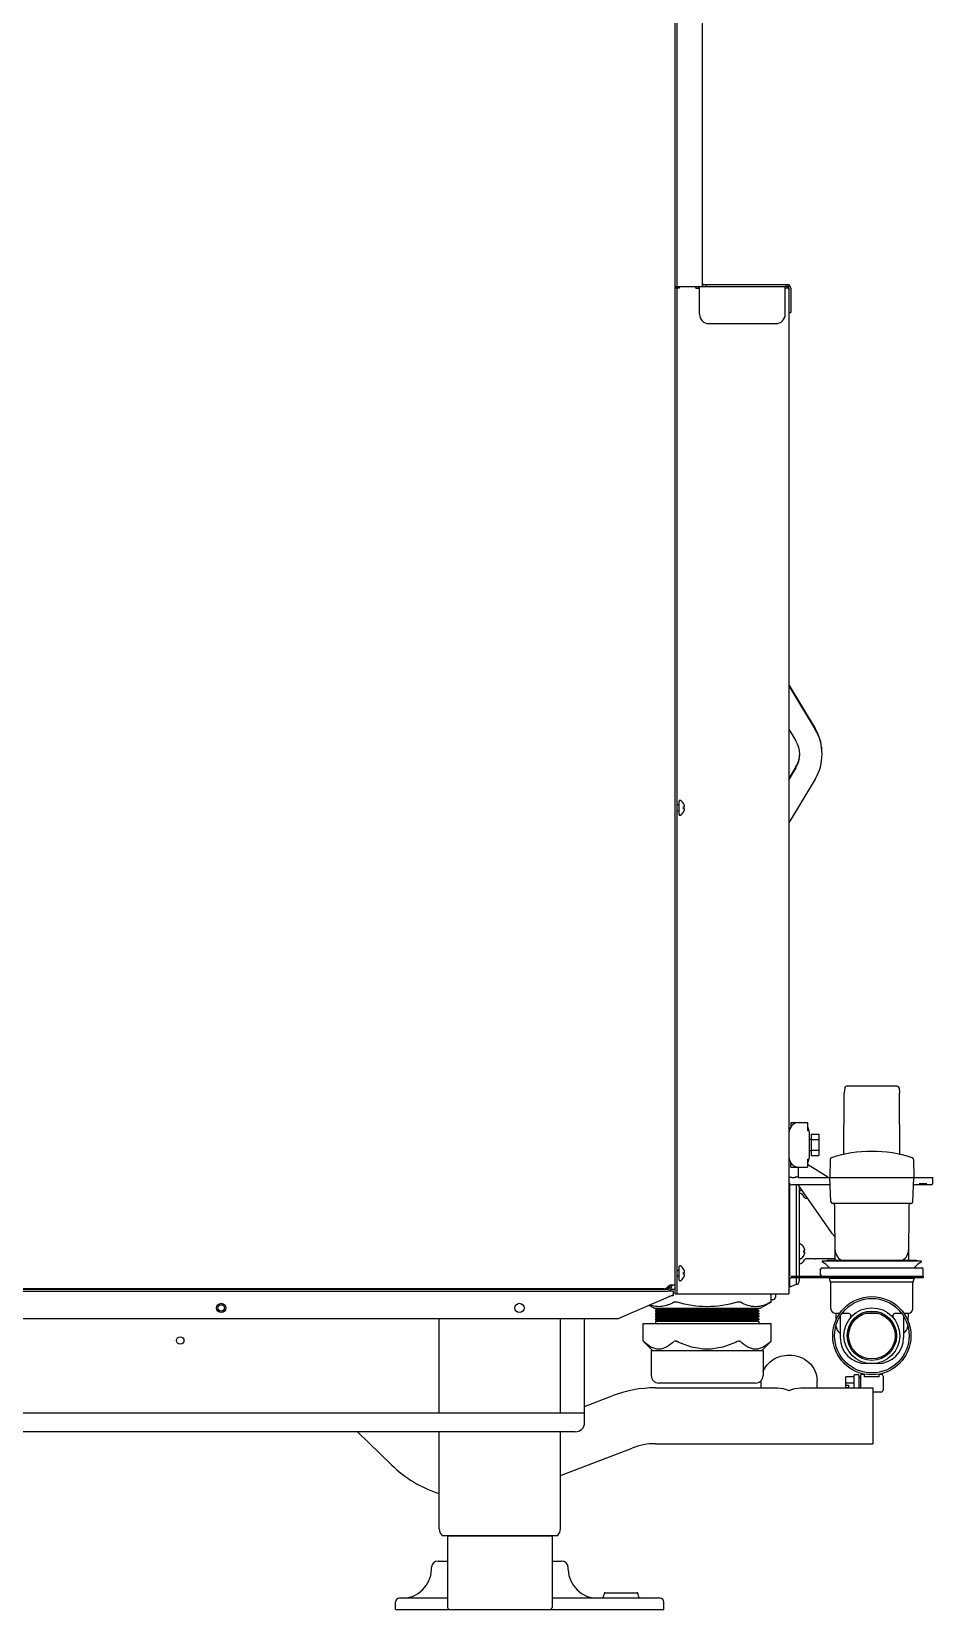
# Model space of a CAD drawing. Header units: millimetres. Extents: x 2482 to 7241, y 2335 to 6851.
# Drawn here: x 4314 to 4798, y 3663 to 4511 of the extents above; entities that cross this region are included whole.
import ezdxf

# ---------------------------------------------------------------- set-up
doc = ezdxf.new("R2010")
doc.units = ezdxf.units.MM
doc.header["$LTSCALE"] = 669.9
doc.layers.get('0').update_dxf_attribs({"linetype": 'CONTINUOUS'})
doc.layers.add('ASSI', color=7, linetype='CONTINUOUS')
doc.layers.add('GEOM', color=7, linetype='CONTINUOUS')

msp = doc.modelspace()

# ---------------------------------------------------------------- linework, layer by layer
at = {"linetype": 'Continuous'}
for p, q in [((4659.85, 3837.47), (4659.85, 5487.87)), ((3899.95, 3834.37), (4655.85, 3834.37)), ((4653.65, 3835.47), (3903.15, 3835.47)), ((4659.85, 3837.47), (4656.85, 3837.47))]:
    msp.add_line(p, q, dxfattribs=at)
at = {"color": 7, "linetype": 'Continuous'}
for p, q in [((4664.3, 4096.17), (4664.33, 4096.17)), ((4664.3, 4094.37), (4664.85, 4094.37)), ((4664.85, 4093.37), (4664.3, 4093.37)), ((4664.85, 4094.44), (4664.86, 4094.46)), ((4664.85, 4093.3), (4664.85, 4093.37)), ((4664.33, 4091.57), (4664.3, 4091.57)), ((4721.85, 3924.87), (4730.85, 3924.87)), ((4721.85, 3924.87), (4721.85, 3922.53)), ((4730.85, 3924.87), (4730.85, 3920.6)), ((4730.85, 3920.6), (4731.66, 3920.81)), ((4731.85, 3906.37), (4731.85, 3919.37)), ((4732.85, 3918.52), (4736.85, 3918.52)), ((4732.85, 3918.52), (4732.85, 3907.22)), ((4732.85, 3915.69), (4736.85, 3915.69)), ((4736.85, 3918.52), (4736.85, 3907.22)), ((4732.85, 3910.04), (4736.85, 3910.04)), ((4732.85, 3907.22), (4736.85, 3907.22)), ((4721.85, 3900.87), (4721.85, 3903.21)), ((4721.85, 3900.87), (4730.85, 3900.87)), ((4730.85, 3905.14), (4731.66, 3904.92)), ((4730.85, 3905.14), (4730.85, 3900.87)), ((4728.8, 3857.92), (4728.83, 3857.92)), ((4728.8, 3856.12), (4729.35, 3856.12)), ((4729.35, 3856.55), (4729.35, 3856.62)), ((4729.35, 3855.12), (4728.8, 3855.12)), ((4728.83, 3853.32), (4728.8, 3853.32)), ((4729.35, 3854.69), (4729.36, 3854.71)), ((4664.3, 3846.17), (4664.33, 3846.17)), ((4664.3, 3844.37), (4664.85, 3844.37)), ((4664.85, 3843.37), (4664.3, 3843.37)), ((4664.33, 3841.57), (4664.3, 3841.57)), ((4664.85, 3844.44), (4664.86, 3844.46)), ((4664.85, 3843.3), (4664.85, 3843.37)), ((3899.95, 3835.37), (4655.85, 3835.37)), ((4611.2, 3763.77), (4611.2, 3819.37)), ((4755.85, 3788.33), (4751.35, 3788.33)), ((4751.35, 3782.37), (4751.35, 3788.33)), ((4755.85, 3782.37), (4755.85, 3789.12)), ((4758.1, 3789.37), (4756.1, 3789.37)), ((4758.35, 3789.12), (4758.35, 3782.37)), ((4759.35, 3787.87), (4758.35, 3787.87)), ((4759.35, 3782.37), (4759.35, 3789.37)), ((4761.35, 3789.62), (4759.6, 3789.62)), ((4761.35, 3788.37), (4761.35, 3789.75)), ((4769.35, 3788.37), (4761.35, 3788.37)), ((4769.35, 3788.37), (4769.35, 3789.75)), ((4770.35, 3789.62), (4769.35, 3789.62)), ((4771.35, 3788.62), (4771.35, 3781.12)), ((4755.85, 3784.87), (4751.35, 3784.87)), ((4751.35, 3783.74), (4752.75, 3783.74)), ((4751.35, 3782.53), (4752.75, 3782.53)), ((4752.75, 3783.74), (4752.75, 3782.53)), ((4770.35, 3780.12), (4765.95, 3780.12)), ((4611.2, 3768.77), (3896.2, 3768.77)), ((4606.2, 3758.77), (3971.2, 3758.77))]:
    msp.add_line(p, q, dxfattribs=at)
for centre, radius in [((4765.35, 3810.37), 21), ((4765.35, 3810.37), 20), ((4416.2, 3825.27), 1.75), ((4394.2, 3807.78), 2)]:
    msp.add_circle(centre, radius, dxfattribs=at)
for centre, radius, start, end in [((4660.24, 4093.68), 4.75, 28.9687, 31.53408), ((4660.54, 4093.87), 3.79, 5.07778, 7.59878), ((4660.54, 4093.87), 3.79, 352.40122, 354.92222), ((4660.55, 4093.87), 3.78, 2.54273, 5.07721), ((4660.55, 4093.87), 3.78, 354.92279, 357.45727), ((4660.56, 4093.87), 3.77, 0.00038, 2.5421), ((4660.56, 4093.87), 3.77, 357.4579, 359.99962), ((4660.25, 4093.68), 4.75, 28.00738, 28.96837), ((4660.25, 4093.68), 4.75, 26.68125, 28.00741), ((4660.25, 4093.69), 4.74, 25.54022, 26.6812), ((4660.26, 4093.69), 4.74, 24.57218, 25.5402), ((4660.26, 4093.69), 4.73, 23.31747, 24.5722), ((4660.27, 4093.69), 4.73, 22.54738, 23.31738), ((4660.27, 4093.69), 4.72, 21.00254, 22.54756), ((4660.28, 4093.7), 4.72, 20.5181, 21.00226), ((4660.29, 4093.7), 4.7, 18.46559, 20.51874), ((4660.31, 4093.71), 4.68, 17.37727, 18.46505), ((4660.32, 4093.71), 4.67, 16.39488, 17.37721), ((4660.35, 4093.72), 4.64, 14.31758, 16.39637), ((4660.35, 4094.01), 4.64, 343.60363, 345.68242), ((4662.86, 4094.61), 2.01, 5.14015, 7.27441), ((4662.86, 4094.62), 2.01, 352.72591, 354.7415), ((4662.88, 4093.12), 1.98, 4.60089, 5.25577), ((4662.86, 4093.12), 2.01, 352.72561, 354.85983), ((4662.88, 4094.62), 1.98, 4.28564, 5.13722), ((4662.89, 4094.62), 1.97, 3.02327, 4.28605), ((4662.9, 4094.62), 1.96, 1.9964, 3.02281), ((4662.91, 4094.62), 1.95, 0.92609, 1.9964), ((4662.91, 4094.62), 1.95, 358.84585, 0.92584), ((4662.91, 4094.62), 1.96, 357.62334, 358.84551), ((4662.9, 4094.62), 1.96, 356.78408, 357.62353), ((4662.89, 4094.62), 1.97, 355.39839, 356.78335), ((4662.89, 4093.12), 1.97, 3.21662, 4.60163), ((4662.9, 4093.12), 1.96, 2.37651, 3.21588), ((4662.91, 4093.12), 1.95, 1.15443, 2.37672), ((4662.91, 4093.12), 1.95, 359.07408, 1.15408), ((4662.91, 4093.12), 1.95, 358.00368, 359.07383), ((4662.9, 4093.12), 1.96, 356.97713, 358.00368), ((4662.89, 4093.12), 1.97, 355.71401, 356.97666), ((4662.88, 4093.12), 1.98, 354.86273, 355.7144), ((4660.24, 4094.05), 4.75, 328.46592, 331.0313), ((4660.25, 4094.05), 4.75, 331.03163, 331.99262), ((4660.25, 4094.05), 4.75, 331.99259, 333.31875), ((4660.25, 4094.05), 4.74, 333.3188, 334.45978), ((4660.26, 4094.05), 4.74, 334.45979, 335.42782), ((4660.26, 4094.05), 4.73, 335.4278, 336.68253), ((4660.27, 4094.04), 4.73, 336.68262, 337.45262), ((4660.27, 4094.04), 4.72, 337.45244, 338.99746), ((4660.28, 4094.04), 4.72, 338.99774, 339.4819), ((4660.29, 4094.03), 4.7, 339.48126, 341.53441), ((4660.31, 4094.03), 4.68, 341.53495, 342.62273), ((4660.32, 4094.02), 4.67, 342.62279, 343.60512), ((4726.35, 3919.37), 5.5, 90, 180), ((4726.35, 3919.37), 5.5, 0, 35.0968), ((4726.35, 3906.37), 5.5, 180, 270), ((4726.35, 3906.37), 5.5, 324.9032, 360), ((4724.73, 3892.57), 4.8, 300.30118, 307.75787), ((4724.73, 3855.42), 4.8, 31.37271, 59.69882), ((4724.74, 3855.43), 4.75, 28.9687, 31.53408), ((4725.04, 3855.62), 3.79, 2.54888, 7.59936), ((4725.06, 3855.62), 3.77, 357.45593, 2.54394), ((4724.75, 3855.43), 4.75, 28.00738, 28.96837), ((4724.75, 3855.43), 4.75, 26.68125, 28.00741), ((4724.75, 3855.44), 4.74, 25.54022, 26.6812), ((4724.76, 3855.44), 4.74, 24.57218, 25.5402), ((4724.76, 3855.44), 4.73, 23.31746, 24.5722), ((4724.77, 3855.44), 4.73, 22.54738, 23.31738), ((4724.77, 3855.44), 4.72, 21.00254, 22.54756), ((4724.78, 3855.45), 4.72, 20.5181, 21.00226), ((4724.79, 3855.45), 4.7, 18.46559, 20.51874), ((4724.81, 3855.46), 4.68, 17.37727, 18.46505), ((4724.82, 3855.46), 4.67, 16.39488, 17.37721), ((4724.85, 3855.47), 4.64, 14.31758, 16.39637), ((4727.38, 3856.37), 1.98, 4.60089, 5.25577), ((4727.36, 3856.37), 2.01, 352.72561, 354.85983), ((4727.39, 3856.37), 1.97, 3.21662, 4.60163), ((4727.4, 3856.37), 1.96, 2.37651, 3.21588), ((4727.41, 3856.37), 1.95, 1.15443, 2.37672), ((4727.41, 3856.37), 1.95, 359.07408, 1.15408), ((4727.41, 3856.37), 1.95, 358.00368, 359.07383), ((4727.4, 3856.37), 1.96, 356.97713, 358.00368), ((4727.39, 3856.37), 1.97, 355.71401, 356.97666), ((4727.38, 3856.37), 1.98, 354.86273, 355.7144), ((4724.73, 3855.82), 4.8, 300.30118, 328.62729), ((4725.04, 3855.62), 3.79, 352.40064, 357.45099), ((4724.74, 3855.8), 4.75, 328.46592, 331.0313), ((4724.75, 3855.8), 4.75, 331.03163, 331.99262), ((4724.75, 3855.8), 4.75, 331.99259, 333.31875), ((4724.75, 3855.8), 4.74, 333.3188, 334.45978), ((4724.76, 3855.8), 4.74, 334.45979, 335.42782), ((4724.76, 3855.8), 4.73, 335.4278, 336.68253), ((4724.77, 3855.79), 4.73, 336.68262, 337.45262), ((4724.77, 3855.79), 4.72, 337.45244, 338.99746), ((4724.78, 3855.79), 4.72, 338.99774, 339.4819), ((4724.79, 3855.78), 4.7, 339.48126, 341.53441), ((4724.81, 3855.78), 4.68, 341.53495, 342.62273), ((4724.82, 3855.77), 4.67, 342.62279, 343.60512), ((4724.85, 3855.76), 4.64, 343.60363, 345.68242), ((4727.36, 3854.86), 2.01, 5.14015, 7.27441), ((4727.36, 3854.87), 2.01, 352.72591, 354.7415), ((4727.38, 3854.87), 1.98, 4.28564, 5.13722), ((4727.39, 3854.87), 1.97, 3.02327, 4.28605), ((4727.4, 3854.87), 1.96, 1.9964, 3.02281), ((4727.41, 3854.87), 1.95, 0.92609, 1.9964), ((4727.41, 3854.87), 1.95, 358.84585, 0.92584), ((4727.41, 3854.87), 1.96, 357.62334, 358.84551), ((4727.4, 3854.87), 1.96, 356.78408, 357.62353), ((4727.39, 3854.87), 1.97, 355.39839, 356.78335), ((4660.24, 3843.68), 4.75, 28.9687, 31.53408), ((4660.54, 3843.87), 3.79, 5.07778, 7.59878), ((4660.54, 3843.87), 3.79, 352.40122, 354.92222), ((4660.24, 3844.05), 4.75, 328.46592, 331.0313), ((4660.55, 3843.87), 3.78, 2.54273, 5.07721), ((4660.55, 3843.87), 3.78, 354.92279, 357.45727), ((4660.56, 3843.87), 3.77, 357.4579, 2.5421), ((4660.25, 3843.68), 4.75, 28.00738, 28.96837), ((4660.25, 3844.05), 4.75, 331.03163, 331.99262), ((4660.25, 3843.68), 4.75, 26.68125, 28.00741), ((4660.25, 3844.05), 4.75, 331.99259, 333.31875), ((4660.25, 3843.69), 4.74, 25.54022, 26.6812), ((4660.25, 3844.05), 4.74, 333.3188, 334.45978), ((4660.26, 3843.69), 4.74, 24.57218, 25.5402), ((4660.26, 3844.05), 4.74, 334.45979, 335.42782), ((4660.26, 3843.69), 4.73, 23.31747, 24.5722), ((4660.26, 3844.05), 4.73, 335.4278, 336.68253), ((4660.27, 3843.69), 4.73, 22.54738, 23.31738), ((4660.27, 3844.04), 4.73, 336.68262, 337.45262), ((4660.27, 3843.69), 4.72, 21.00254, 22.54756), ((4660.27, 3844.04), 4.72, 337.45244, 338.99746), ((4660.28, 3843.7), 4.72, 20.5181, 21.00226), ((4660.28, 3844.04), 4.72, 338.99774, 339.4819), ((4660.29, 3843.7), 4.7, 18.46559, 20.51874), ((4660.29, 3844.03), 4.7, 339.48126, 341.53441), ((4660.31, 3843.71), 4.68, 17.37727, 18.46505), ((4660.31, 3844.03), 4.68, 341.53495, 342.62273), ((4660.32, 3843.71), 4.67, 16.39488, 17.37721), ((4660.32, 3844.02), 4.67, 342.62279, 343.60512), ((4660.35, 3843.72), 4.64, 14.31758, 16.39637), ((4660.35, 3844.01), 4.64, 343.60363, 345.68242), ((4662.86, 3844.61), 2.01, 5.14015, 7.27441), ((4662.86, 3844.62), 2.01, 352.72591, 354.7415), ((4662.88, 3843.12), 1.98, 4.60089, 5.25577), ((4662.86, 3843.12), 2.01, 352.72561, 354.85983), ((4662.88, 3844.62), 1.98, 4.28564, 5.13722), ((4662.89, 3844.62), 1.97, 3.02327, 4.28605), ((4662.9, 3844.62), 1.96, 1.9964, 3.02281), ((4662.91, 3844.62), 1.95, 0.92609, 1.9964), ((4662.91, 3844.62), 1.95, 358.84585, 0.92584), ((4662.91, 3844.62), 1.96, 357.62334, 358.84551), ((4662.9, 3844.62), 1.96, 356.78408, 357.62353), ((4662.89, 3844.62), 1.97, 355.39839, 356.78335), ((4662.89, 3843.12), 1.97, 3.21662, 4.60163), ((4662.9, 3843.12), 1.96, 2.37651, 3.21588), ((4662.91, 3843.12), 1.95, 1.15443, 2.37672), ((4662.91, 3843.12), 1.95, 359.07408, 1.15408), ((4662.91, 3843.12), 1.95, 358.00368, 359.07383), ((4662.9, 3843.12), 1.96, 356.97713, 358.00368), ((4662.89, 3843.12), 1.97, 355.71401, 356.97666), ((4662.88, 3843.12), 1.98, 354.86273, 355.7144), ((4756.1, 3789.12), 0.25, 90, 180), ((4758.1, 3789.12), 0.25, 0, 90), ((4759.6, 3789.37), 0.25, 90, 180), ((4770.35, 3788.62), 1, 0, 90), ((4770.35, 3781.12), 1, 270, 360), ((4606.2, 3763.77), 5, 270, 360)]:
    msp.add_arc(centre, radius, start, end, dxfattribs=at)
at = {"linetype": 'Continuous'}
msp.add_open_spline([(4653.65, 3835.47), (4654.22, 3835.47), (4655.11, 3835.88), (4656.08, 3836.71), (4656.59, 3837.21), (4656.85, 3837.47)], degree=3, knots=[0, 0, 0, 0, 0.443608, 0.71177, 1, 1, 1, 1], dxfattribs=at)
at = {"layer": 'ASSI', "color": 7, "linetype": 'Continuous'}
for p, q in [((4661.25, 4095.47), (4660.94, 4095.47)), ((4661.85, 4090.27), (4661.85, 4097.47)), ((4662.45, 4097.87), (4662.25, 4097.87)), ((4661.25, 4092.27), (4660.94, 4092.27)), ((4662.45, 4089.87), (4662.25, 4089.87)), ((4731.85, 3915.87), (4732.85, 3915.87)), ((4731.85, 3909.87), (4732.85, 3909.87)), ((4726.95, 3888.37), (4726.75, 3888.37)), ((4726.95, 3859.62), (4726.75, 3859.62)), ((4661.85, 3840.27), (4661.85, 3847.47)), ((4662.45, 3847.87), (4662.25, 3847.87)), ((4726.95, 3851.62), (4726.75, 3851.62)), ((4789.35, 3850.67), (4741.35, 3850.67)), ((4661.25, 3845.47), (4660.94, 3845.47)), ((4661.25, 3842.27), (4660.94, 3842.27)), ((4662.45, 3839.87), (4662.25, 3839.87)), ((4743.35, 3824.87), (4743.35, 3839.12)), ((4787.35, 3824.87), (4787.35, 3839.12)), ((4516.2, 3835.37), (4516.2, 3835.47)), ((4529.2, 3835.37), (4529.2, 3835.47)), ((4602.2, 3835.37), (4602.2, 3835.47)), ((4615.2, 3835.37), (4615.2, 3835.47)), ((4713.6, 3832.87), (4713.6, 3831.12)), ((4649.2, 3822.47), (4649.2, 3821.97)), ((4704.7, 3823.97), (4704.7, 3823.47)), ((4704.7, 3822.47), (4704.7, 3821.97)), ((4533.2, 3768.77), (4533.2, 3819.37)), ((4598.2, 3768.77), (4598.2, 3819.37)), ((4649.2, 3820.97), (4649.2, 3820.47)), ((4649.2, 3819.47), (4649.2, 3818.97)), ((4649.2, 3817.97), (4649.2, 3816.87)), ((4704.7, 3820.97), (4704.7, 3820.47)), ((4704.7, 3819.47), (4704.7, 3818.97)), ((4704.7, 3817.97), (4704.7, 3816.87)), ((4748.35, 3820.87), (4748.35, 3809.37)), ((4782.35, 3820.87), (4782.35, 3809.37)), ((4705.95, 3782.37), (4705.95, 3786.39)), ((4735.95, 3782.37), (4735.95, 3786.39)), ((4533.2, 3706.66), (4533.2, 3758.77)), ((4598.2, 3706.66), (4598.2, 3758.77)), ((4534.67, 3703.12), (4596.74, 3703.12)), ((4537.7, 3702.87), (4593.7, 3702.87)), ((4537.7, 3702.87), (4537.7, 3664.37)), ((4593.7, 3702.87), (4593.7, 3664.37))]:
    msp.add_line(p, q, dxfattribs=at)
at = {"layer": 'ASSI', "linetype": 'Continuous'}
for p, q in [((4724.77, 3891.37), (4724.77, 3842.37)), ((4726.35, 3890.65), (4726.35, 3842.37)), ((4724.77, 3841.37), (4724.77, 3837.78)), ((4726.35, 3841.37), (4726.35, 3839.57)), ((4724.77, 3837.78), (4721.35, 3836.48))]:
    msp.add_line(p, q, dxfattribs=at)
for centre in [(4416.2, 3825.27), (4576.2, 3825.27)]:
    msp.add_circle(centre, 2.5, dxfattribs=at)
at = {"layer": 'ASSI', "color": 7, "linetype": 'Continuous'}
for centre, radius, start, end in [((4662.25, 4097.47), 0.4, 90, 180), ((4662.45, 4097.47), 0.4, 59.69882, 90), ((4660.23, 4093.67), 4.8, 31.45793, 59.69882), ((4662.25, 4090.27), 0.4, 180, 270), ((4662.45, 4090.27), 0.4, 270, 300.30118), ((4660.23, 4094.07), 4.8, 300.30118, 328.54207), ((4726.75, 3888.77), 0.4, 180, 270), ((4725.35, 3882.87), 4.25, 23.95008, 76.3373), ((4726.95, 3888.77), 0.4, 270, 300.30118), ((4724.73, 3892.57), 4.8, 300.30118, 307.74497), ((4726.75, 3859.22), 0.4, 90, 180), ((4726.95, 3859.22), 0.4, 59.69882, 90), ((4724.73, 3855.42), 4.8, 31.37271, 59.69882), ((4662.25, 3847.47), 0.4, 90, 180), ((4662.45, 3847.47), 0.4, 59.69882, 90), ((4660.23, 3843.67), 4.8, 31.45793, 59.69882), ((4726.75, 3852.02), 0.4, 180, 270), ((4725.35, 3852.87), 4.25, 283.6627, 336.04992), ((4726.95, 3852.02), 0.4, 270, 300.30118), ((4724.73, 3855.82), 4.8, 300.30118, 328.62729), ((4734.35, 3853.67), 2.05, 270, 298.1947), ((4741.35, 3849.58), 1.09, 90, 133.60282), ((4789.35, 3849.58), 1.09, 46.39718, 90), ((4662.25, 3840.27), 0.4, 180, 270), ((4662.45, 3840.27), 0.4, 270, 300.30118), ((4660.23, 3844.07), 4.8, 300.30118, 328.54207), ((4538.2, 3706.66), 5, 180, 225), ((4593.2, 3706.66), 5, 315, 360)]:
    msp.add_arc(centre, radius, start, end, dxfattribs=at)
at = {"layer": 'ASSI', "linetype": 'Continuous'}
msp.add_arc((4724.55, 3839.57), 1.8, 276.99433, 360, dxfattribs=at)
at = {"layer": 'ASSI', "color": 7, "linetype": 'Continuous'}
for points, knots in [([(4706.88, 3791.08), (4707.94, 3793.7), (4712.04, 3798.39), (4717.98, 3799.98), (4720.95, 3799.98)], [0, 0, 0, 0, 0.487185, 1, 1, 1, 1]), ([(4720.95, 3799.98), (4724.73, 3799.98), (4732.39, 3797.4), (4735.95, 3789.91), (4735.95, 3786.39)], [0, 0, 0, 0, 0.517348, 1, 1, 1, 1])]:
    msp.add_open_spline(points, degree=3, knots=knots, dxfattribs=at)
for points in [[(4714.59, 3782.37), (4716.76, 3782.37), (4718.95, 3781.8), (4720.95, 3780.96)], [(4720.95, 3780.96), (4722.95, 3781.8), (4725.14, 3782.37), (4727.31, 3782.37)]]:
    msp.add_open_spline(points, degree=3, dxfattribs=at)
at = {"layer": 'GEOM', "linetype": 'Continuous'}
for p, q in [((4660.85, 3832.87), (4660.85, 5484.69)), ((4674.35, 5484.49), (4674.35, 4373.87)), ((4660.85, 4373.87), (4718.85, 4373.87)), ((4661.85, 4372.87), (4660.99, 4372.87)), ((4661.85, 4373.87), (4661.85, 4372.87)), ((4670.85, 4372.87), (4670.85, 4373.87)), ((4670.85, 4372.87), (4672.85, 4372.87)), ((4672.85, 4358.87), (4672.85, 4373.87)), ((4675.35, 4374.87), (4720.85, 4374.87)), ((4718.85, 4358.87), (4718.85, 4373.87)), ((4720.85, 4372.87), (4718.85, 4372.87)), ((4720.85, 4372.87), (4720.85, 3832.87)), ((4721.85, 4372.87), (4721.85, 4359.87)), ((4677.85, 4353.87), (4713.85, 4353.87)), ((4721.35, 3842.5), (4721.35, 3891.77)), ((4721.35, 3836.48), (4721.35, 3841.43)), ((4792.85, 3841.37), (4721.85, 3841.37)), ((4624.95, 3835.47), (4624.95, 3835.37)), ((4628.8, 3819.37), (4658.7, 3832.37)), ((4658.7, 3834.37), (4655.85, 3834.37)), ((4657.58, 3835.37), (4659.85, 3835.37)), ((4657.85, 3837.47), (4657.85, 3836.37)), ((4658.7, 3834.37), (4658.7, 3832.37)), ((4660.85, 3832.87), (4720.85, 3832.87)), ((4628.8, 3819.37), (3928.6, 3819.37))]:
    msp.add_line(p, q, dxfattribs=at)
at = {"layer": 'GEOM', "color": 7, "linetype": 'Continuous'}
for p, q in [((4659.85, 4373.87), (4660.85, 4373.87)), ((4660.85, 4372.87), (4659.85, 4372.87)), ((4676.4, 4374.87), (4676.4, 4373.87)), ((4720.85, 4373.87), (4719.56, 4373.87)), ((4720.85, 4374.87), (4720.85, 4373.87)), ((4720.85, 4359.87), (4721.85, 4359.87)), ((4720.85, 4159.95), (4734.92, 4136.49)), ((4720.85, 4159.45), (4734.92, 4135.99)), ((4720.85, 4136.12), (4724.63, 4129.82)), ((4724.63, 4115.91), (4720.85, 4109.61)), ((4724.63, 4115.41), (4720.85, 4109.11)), ((4734.92, 4109.24), (4720.85, 4085.79)), ((4661.25, 4095.47), (4660.94, 4095.47)), ((4661.25, 4092.27), (4660.94, 4092.27)), ((4750.48, 3939.13), (4750.55, 3940.7)), ((4750.78, 3943.45), (4750.55, 3940.7)), ((4778.93, 3944.37), (4751.77, 3944.37)), ((4779.93, 3943.45), (4780.16, 3940.7)), ((4780.23, 3939.13), (4780.16, 3940.7)), ((4750.34, 3908.15), (4750.48, 3939.13)), ((4780.36, 3908.15), (4780.23, 3939.13)), ((4725.85, 3900.87), (4725.85, 3895.87)), ((4741.73, 3895.44), (4730.85, 3902.24)), ((4743.02, 3905.01), (4742.85, 3895.37)), ((4787.68, 3905.01), (4787.85, 3895.37)), ((4722.35, 3895.37), (4723.75, 3895.37)), ((4742.47, 3891.37), (4722.35, 3891.37)), ((4725.95, 3895.37), (4797.85, 3895.37)), ((4743.7, 3865.88), (4726.3, 3890.73)), ((4743.31, 3882.33), (4742.85, 3895.37)), ((4787.4, 3882.33), (4787.85, 3895.37)), ((4797.35, 3891.37), (4788.67, 3891.37)), ((4794.85, 3891.87), (4790.73, 3891.87)), ((4797.85, 3895.37), (4797.85, 3891.87)), ((4730.93, 3884.12), (4729.97, 3884.12)), ((4744.28, 3881.37), (4744.29, 3881.37)), ((4744.29, 3881.37), (4744.31, 3881.37)), ((4786.4, 3881.37), (4744.31, 3881.37)), ((4786.39, 3881.37), (4786.42, 3881.37)), ((4786.42, 3881.37), (4786.42, 3881.37)), ((4786.42, 3881.37), (4786.42, 3881.37)), ((4745.7, 3850.67), (4745.44, 3880.38)), ((4785.26, 3880.38), (4785, 3850.67)), ((4734.35, 3851.62), (4729.97, 3851.62)), ((4735.32, 3851.87), (4745.31, 3851.87)), ((4791.79, 3850.37), (4738.92, 3850.37)), ((4749.58, 3850.74), (4749.69, 3850.67)), ((4781.01, 3850.67), (4781.13, 3850.74)), ((4661.25, 3845.47), (4660.94, 3845.47)), ((4661.25, 3842.27), (4660.94, 3842.27)), ((4721.85, 3842.37), (4792.85, 3842.37)), ((4737.85, 3843.12), (4737.85, 3846.12)), ((4738.6, 3846.87), (4792.1, 3846.87)), ((4742.6, 3841.37), (4742.6, 3841.12)), ((4788.1, 3841.12), (4742.6, 3841.12)), ((4743.1, 3839.12), (4742.6, 3841.12)), ((4787.6, 3839.12), (4743.1, 3839.12)), ((4787.6, 3839.12), (4788.1, 3841.12)), ((4788.1, 3841.37), (4788.1, 3841.12)), ((4792.85, 3843.12), (4792.85, 3846.12)), ((4792.85, 3842.37), (4792.85, 3841.37)), ((4428.85, 3835.47), (4428.85, 3835.37)), ((4433.05, 3835.47), (4433.05, 3835.37)), ((4640.85, 3835.37), (4640.85, 3835.47)), ((4658.7, 3831.7), (4656.4, 3831.37)), ((4656.75, 3837.37), (4656.85, 3837.37)), ((4656.85, 3837.47), (4656.85, 3836.37)), ((4658.7, 3832.37), (4658.7, 3831.7)), ((4659.85, 3832.87), (4659.85, 3837.47)), ((4659.85, 3832.87), (4660.85, 3832.87)), ((4711.28, 3828.47), (4711.28, 3832.87)), ((4648.62, 3824.97), (4645.66, 3826.7)), ((4705.28, 3824.97), (4648.62, 3824.97)), ((4649.2, 3824.97), (4650.07, 3824.47)), ((4650.07, 3824.47), (4649.2, 3823.97)), ((4704.7, 3823.97), (4649.2, 3823.97)), ((4649.2, 3823.97), (4649.2, 3823.47)), ((4704.7, 3823.47), (4649.2, 3823.47)), ((4649.2, 3823.47), (4650.07, 3822.97)), ((4650.07, 3822.97), (4649.2, 3822.47)), ((4704.7, 3822.47), (4649.2, 3822.47)), ((4649.2, 3822.47), (4649.2, 3821.97)), ((4704.7, 3821.97), (4649.2, 3821.97)), ((4649.2, 3821.97), (4650.07, 3821.47)), ((4650.07, 3824.47), (4703.84, 3824.47)), ((4650.07, 3822.97), (4703.84, 3822.97)), ((4704.7, 3824.97), (4703.84, 3824.47)), ((4703.84, 3824.47), (4704.7, 3823.97)), ((4704.7, 3823.47), (4703.84, 3822.97)), ((4703.84, 3822.97), (4704.7, 3822.47)), ((4704.7, 3821.97), (4703.84, 3821.47)), ((4704.7, 3823.97), (4704.7, 3823.47)), ((4704.7, 3822.47), (4704.7, 3821.97)), ((4711.28, 3828.47), (4705.28, 3824.97)), ((4711.02, 3828.32), (4711.28, 3828.47)), ((4712.1, 3829.62), (4711.28, 3829.62)), ((4748.12, 3822.37), (4745.85, 3822.37)), ((4745.95, 3822.37), (4745.98, 3818.41)), ((4752.62, 3822.37), (4749.39, 3822.37)), ((4768.75, 3822.37), (4761.95, 3822.37)), ((4781.31, 3822.37), (4778.08, 3822.37)), ((4784.85, 3822.37), (4782.58, 3822.37)), ((4784.75, 3822.37), (4784.72, 3818.41)), ((4642.62, 3816.87), (4711.28, 3816.87)), ((4642.62, 3807.47), (4642.62, 3816.87)), ((4650.07, 3821.47), (4649.2, 3820.97)), ((4704.7, 3820.97), (4649.2, 3820.97)), ((4649.2, 3820.97), (4649.2, 3820.47)), ((4704.7, 3820.47), (4649.2, 3820.47)), ((4649.2, 3820.47), (4650.07, 3819.97)), ((4650.07, 3819.97), (4649.2, 3819.47)), ((4704.7, 3819.47), (4649.2, 3819.47)), ((4649.2, 3819.47), (4649.2, 3818.97)), ((4704.7, 3818.97), (4649.2, 3818.97)), ((4649.2, 3818.97), (4650.07, 3818.47)), ((4650.07, 3818.47), (4649.2, 3817.97)), ((4704.7, 3817.97), (4649.2, 3817.97)), ((4649.2, 3817.97), (4649.2, 3816.87)), ((4650.07, 3821.47), (4703.84, 3821.47)), ((4650.07, 3819.97), (4703.84, 3819.97)), ((4650.07, 3818.47), (4703.84, 3818.47)), ((4703.84, 3821.47), (4704.7, 3820.97)), ((4704.7, 3820.47), (4703.84, 3819.97)), ((4703.84, 3819.97), (4704.7, 3819.47)), ((4704.7, 3818.97), (4703.84, 3818.47)), ((4703.84, 3818.47), (4704.7, 3817.97)), ((4704.7, 3820.97), (4704.7, 3820.47)), ((4704.7, 3819.47), (4704.7, 3818.97)), ((4704.7, 3817.97), (4704.7, 3816.87)), ((4711.28, 3807.47), (4711.28, 3816.87)), ((4642.62, 3807.47), (4642.89, 3807.21)), ((4642.88, 3807.21), (4647.62, 3802.47)), ((4711.28, 3807.47), (4706.28, 3802.47)), ((4711.02, 3807.21), (4711.28, 3807.47)), ((4646.95, 3802.47), (4706.95, 3802.47)), ((4646.95, 3802.47), (4646.95, 3788.97)), ((4706.95, 3802.47), (4706.95, 3788.97)), ((4768.35, 3795.37), (4762.35, 3795.37)), ((4649.22, 3782.37), (4714.63, 3782.37)), ((4702.95, 3784.97), (4650.95, 3784.97)), ((4727.27, 3782.37), (4765.95, 3782.37)), ((4765.95, 3782.37), (4765.95, 3752.37)), ((4611.2, 3772.4), (4625.93, 3778.05)), ((4489.37, 3758.77), (4507.54, 3741.03)), ((4598.2, 3735.28), (4636.68, 3750.04)), ((4649.22, 3752.37), (4765.95, 3752.37)), ((4532.58, 3689.37), (4537.7, 3689.37)), ((4593.7, 3689.37), (4598.83, 3689.37)), ((4529.04, 3684.81), (4529.08, 3685.99)), ((4602.36, 3684.81), (4602.32, 3685.99)), ((4537.7, 3669.37), (4511.7, 3669.37)), ((4651.7, 3669.37), (4593.7, 3669.37)), ((4621.7, 3671.87), (4621.7, 3671.37)), ((4622.2, 3672.37), (4639.2, 3672.37)), ((4639.7, 3671.87), (4639.7, 3671.37)), ((4509.7, 3663.37), (4509.7, 3667.37)), ((4509.7, 3663.37), (4653.7, 3663.37)), ((4653.7, 3663.37), (4653.7, 3667.37))]:
    msp.add_line(p, q, dxfattribs=at)
for points in [[(4750.34, 3908.14), (4750.33, 3908.04), (4750.26, 3907.87), (4750.13, 3907.73), (4749.95, 3907.65)], [(4780.75, 3907.65), (4780.58, 3907.73), (4780.44, 3907.87), (4780.37, 3908.04), (4780.36, 3908.14)]]:
    msp.add_lwpolyline(points, dxfattribs=at)
for radius in [15, 13.25, 12.5]:
    msp.add_circle((4765.35, 3810.37), radius, dxfattribs=at)
for centre, radius, start, end in [((4673.85, 4374.87), 2, 213.48312, 239.543), ((4675.35, 4375.87), 2, 240, 270), ((4719.85, 4372.87), 1, 0, 67.18455), ((4712.63, 4123.12), 26, 3.32046, 30.96376), ((4712.63, 4122.62), 26, 329.03624, 30.96376), ((4712.63, 4122.62), 14, 329.03624, 30.96376), ((4712.63, 4123.12), 14, 329.03624, 358.97131), ((4661.25, 4096.07), 0.6, 270, 360), ((4661.25, 4091.67), 0.6, 0, 90), ((4751.77, 3943.37), 1, 89.99998, 175.23639), ((4778.93, 3943.37), 1, 4.76361, 90.00002), ((4765.35, 3839.37), 70, 71.99148, 108.00853), ((4744.02, 3904.99), 1, 108.00862, 179.00035), ((4786.68, 3904.99), 1, 1.0042, 71.99286), ((4722.35, 3892.87), 1.5, 180, 270), ((4725.07, 3889.87), 1.5, 34.99211, 87.25703), ((4726.35, 3895.87), 0.5, 180, 247.3209), ((4741.99, 3895.87), 0.5, 237.99572, 254.4679), ((4742.47, 3889.87), 1.5, 69.59402, 89.99616), ((4788.67, 3888.37), 3, 90, 108.65616), ((4797.35, 3891.87), 0.5, 270, 360), ((4729.97, 3884.92), 0.8, 203.95008, 270), ((4744.31, 3882.37), 1, 182.00272, 270.00009), ((4744.44, 3880.37), 1, 0.5, 90), ((4786.26, 3880.37), 1, 90, 179.5), ((4786.4, 3882.37), 1, 270, 358.00016), ((4751.65, 3856.37), 6, 180.5, 252.80924), ((4779.05, 3856.37), 6, 287.19076, 359.5), ((4729.97, 3850.82), 0.8, 90, 156.04992), ((4738.92, 3850.12), 0.25, 90, 246.37069), ((4735.61, 3842.56), 8, 36.14362, 66.37069), ((4742.88, 3847.87), 1, 216.14362, 270), ((4744.2, 3850.87), 1.5, 0.50001, 41.89043), ((4787.82, 3847.87), 1, 270, 323.85638), ((4795.09, 3842.56), 8, 113.62931, 143.85638), ((4791.79, 3850.12), 0.25, 293.62931, 90), ((4661.25, 3846.07), 0.6, 270, 360), ((4661.25, 3841.67), 0.6, 0, 90), ((4721.65, 3838.71), 0.8, 180, 247.65427), ((4738.6, 3846.12), 0.75, 90, 180), ((4738.6, 3843.12), 0.75, 180, 270), ((4792.1, 3846.12), 0.75, 0, 90), ((4792.1, 3843.12), 0.75, 270, 360), ((4654.85, 3837.37), 2, 270, 360), ((4655.85, 3836.37), 1, 270, 360), ((4712.1, 3831.12), 1.5, 270, 360), ((4745.85, 3824.87), 2.5, 180, 270), ((4746.85, 3820.87), 1.5, 47.06362, 90), ((4752.62, 3820.87), 1.5, 320.4788, 90), ((4778.08, 3820.87), 1.5, 90.00278, 219.5212), ((4783.85, 3820.87), 1.5, 90, 132.93638), ((4784.85, 3824.87), 2.5, 270, 360), ((4752, 3816.37), 6, 186.76432, 232.15592), ((4778.7, 3816.37), 6, 307.84408, 353.23567), ((4762.35, 3809.37), 14, 180, 270), ((4768.35, 3809.37), 14, 270, 360), ((4650.95, 3788.97), 4, 180, 270), ((4702.95, 3788.97), 4, 270, 360), ((4649.22, 3717.37), 65, 90, 110.99872), ((4552.95, 3787.53), 35, 235.43869, 235.64831), ((4649.22, 3717.37), 35, 90, 110.99872), ((4552.95, 3787.53), 65, 225.68206, 252.22948), ((4532.58, 3685.87), 3.5, 90, 178), ((4598.83, 3685.87), 3.5, 2, 90), ((4513.05, 3685.37), 16, 270, 358), ((4618.35, 3685.37), 16, 182, 270), ((4511.7, 3667.37), 2, 90, 180), ((4619.7, 3671.37), 2, 270, 360), ((4622.2, 3671.87), 0.5, 90, 180), ((4639.2, 3671.87), 0.5, 0, 90), ((4641.7, 3671.37), 2, 180, 270), ((4651.7, 3667.37), 2, 0, 90), ((4538.7, 3664.37), 1, 180, 270), ((4592.7, 3664.37), 1, 270, 360)]:
    msp.add_arc(centre, radius, start, end, dxfattribs=at)
at = {"layer": 'GEOM', "linetype": 'Continuous'}
for centre, radius, start, end in [((4675.35, 4375.87), 1, 180, 270), ((4718.85, 4371.87), 2, 30.457, 90), ((4719.85, 4372.87), 2, 0, 67.18455), ((4718.85, 4371.87), 2, 0, 11.46283), ((4677.85, 4358.87), 5, 180, 270), ((4713.85, 4358.87), 5, 270, 360), ((4721.85, 3843.37), 2, 240, 270), ((4655.85, 3836.37), 2, 270, 360), ((4718.85, 3834.87), 2, 352.07568, 360)]:
    msp.add_arc(centre, radius, start, end, dxfattribs=at)
at = {"layer": 'GEOM', "color": 7, "linetype": 'Continuous'}
for points, knots in [([(4722.35, 3895.37), (4722.16, 3895.37), (4721.82, 3895.38), (4721.31, 3895.34), (4721.09, 3895.42), (4720.85, 3895.34), (4720.85, 3895.37)], [0, 0, 0, 0, 0.38287, 0.707303, 0.923944, 1, 1, 1, 1]), ([(4725.95, 3895.37), (4725.57, 3895.37), (4724.85, 3895.96), (4724.13, 3895.37), (4723.75, 3895.37)], [0, 0, 0, 0, 0.500548, 1, 1, 1, 1]), ([(4659.05, 3828.32), (4657.06, 3827.22), (4653.82, 3825.9), (4649.28, 3825.91), (4647.11, 3826.47), (4646.06, 3826.85)], [0, 0, 0, 0, 0.507731, 0.751125, 1, 1, 1, 1]), ([(4660.79, 3828.32), (4660.46, 3828.41), (4659.88, 3828.51), (4659.27, 3828.44), (4659.05, 3828.32)], [0, 0, 0, 0, 0.575112, 1, 1, 1, 1]), ([(4693.12, 3828.32), (4687.87, 3826.87), (4676.95, 3825.01), (4666.03, 3826.87), (4660.79, 3828.32)], [0, 0, 0, 0, 0.5, 1, 1, 1, 1]), ([(4694.85, 3828.32), (4694.63, 3828.44), (4694.02, 3828.51), (4693.44, 3828.41), (4693.12, 3828.32)], [0, 0, 0, 0, 0.424888, 1, 1, 1, 1]), ([(4711.02, 3828.32), (4708.56, 3826.96), (4702.93, 3824.92), (4697.31, 3826.96), (4694.85, 3828.32)], [0, 0, 0, 0, 0.5, 1, 1, 1, 1]), ([(4659.05, 3807.21), (4657.87, 3806.09), (4655.48, 3804.11), (4650.97, 3802.68), (4646.47, 3804.11), (4644.08, 3806.09), (4642.89, 3807.21)], [0, 0, 0, 0, 0.266527, 0.5, 0.733473, 1, 1, 1, 1]), ([(4660.79, 3807.21), (4660.62, 3807.29), (4660.09, 3807.5), (4659.35, 3807.5), (4659.05, 3807.21)], [0, 0, 0, 0, 0.30192, 1, 1, 1, 1]), ([(4693.12, 3807.21), (4690.59, 3806.02), (4685.35, 3803.96), (4676.95, 3802.73), (4668.55, 3803.96), (4663.31, 3806.02), (4660.79, 3807.21)], [0, 0, 0, 0, 0.250168, 0.5, 0.749832, 1, 1, 1, 1]), ([(4694.85, 3807.21), (4694.76, 3807.3), (4694.22, 3807.6), (4693.55, 3807.42), (4693.12, 3807.21)], [0, 0, 0, 0, 0.200226, 1, 1, 1, 1]), ([(4711.02, 3807.21), (4709.83, 3806.09), (4707.44, 3804.11), (4702.93, 3802.68), (4698.43, 3804.11), (4696.04, 3806.09), (4694.85, 3807.21)], [0, 0, 0, 0, 0.266527, 0.5, 0.733473, 1, 1, 1, 1])]:
    msp.add_open_spline(points, degree=3, knots=knots, dxfattribs=at)
for points in [[(4723.75, 3895.37), (4724.15, 3895.37), (4724.53, 3895.62), (4724.85, 3895.85)], [(4745.41, 3863.42), (4744.84, 3864.24), (4744.27, 3865.06), (4743.7, 3865.88)], [(4745.41, 3863.42), (4745.52, 3863.27), (4745.62, 3863.05), (4745.53, 3862.89)]]:
    msp.add_open_spline(points, degree=3, dxfattribs=at)

doc.saveas('drawing.dxf')
